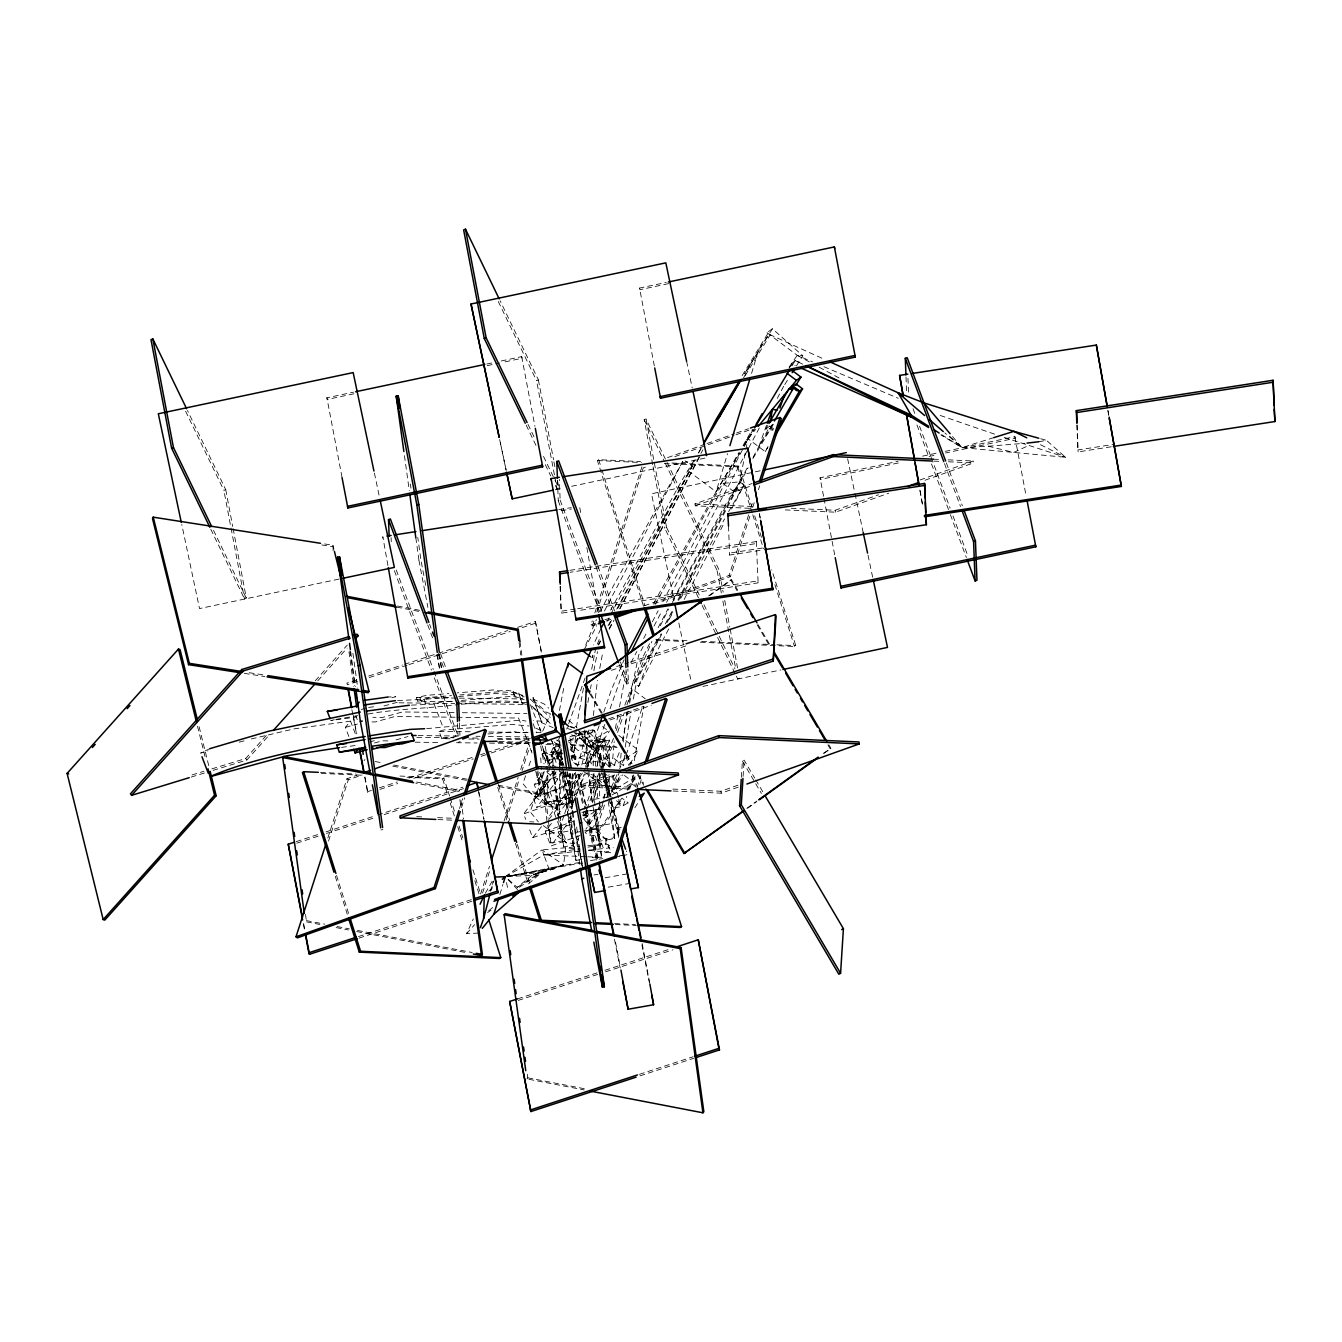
<?xml version="1.0" encoding="UTF-8"?>
<svg xmlns="http://www.w3.org/2000/svg" width="1342" height="1342" viewBox="0 0 1342 1342"><rect width="100%" height="100%" fill="white"/><g stroke="black" fill="none" stroke-linecap="round" stroke-linejoin="round"><path stroke-width="0.75" stroke-dasharray="5 3.75" d="M547.804 766.735L547.721 802.298L546.261 802.18L548.073 818.284M547.922 762.709L548.157 754.925L559.916 752.862L559.58 764.672M559.513 766.685L559.48 800.235L547.721 802.298M560.302 771.029L560.251 804.613L558.826 804.512L559.95 814.46M560.47 764.99L560.738 755.764L563.12 764.789M569.981 773.327L570.065 802.902L560.251 804.613M572.262 774.351L571.96 808.169M593.231 765.695L593.885 742.847L609.57 740.096L608.966 766.903M595.412 766.232L595.915 748.92L597.878 748.584L603.783 770.962M597.375 765.879L597.878 748.584M599.589 773.546L599.354 799.429M599.807 765.98L599.958 760.646L576.439 764.772M741.371 777.337L742.394 761.115L744.122 760.159L754.69 778.075M743.082 776.381L744.122 760.159M569.444 740.633L580.818 733.554L598.079 746.504L576.238 759.723L574.141 752.862L576.188 729.327M576.372 727.364L583.502 687.809M618.813 735.433L638.607 750.279L614.25 765.393L584.038 742.747L581.992 736.07L582.327 732.162M607.842 731.239L586.202 744.357L584.139 737.697L584.827 729.88M593.365 715.521L597.458 680.31M609.268 766.836L612.824 757.609L614.267 741.002M621.145 753.147L619.518 771.784L610.174 796.058L623.124 805.754L628.509 802.6M624.516 755.311L623.611 765.695L612.824 757.609M625.238 747.008L631.059 710.924M629.599 788.962L632.468 781.497L633.021 775.273M634.28 760.78L643.724 706.848M623.242 742.076L626.764 711.931M507.343 876.561L531.969 875.303L555.269 868.492L563.59 864.953L565.636 847.725L580.096 849.318M535.793 771.18L536.917 777.169L546.664 802.768L556.544 808.958L557.903 798.574L553.374 774.535L552.686 772.707L557.198 796.745L555.856 807.129L547.469 818.503M568.79 811.004L566.005 803.69L567.398 793.005L563.221 770.878M677.911 599.924L739.761 481.845L747.964 438.683L753.047 429.708M559.446 710.505L564.345 684.772M591.705 669.222L595.378 650.014M587.83 702.47L590.094 690.61M590.48 688.631L591.235 684.672M593.869 670.832L597.525 651.642M599.723 668.467L602.726 652.682M615.357 728.538L617.991 714.699M619.501 706.798L626.177 671.822M622.436 740.818L628.09 711.143M629.616 703.191L632.3 689.067L645.25 698.763M633.307 699.065L636.964 679.908L661.203 633.642M524.252 699.803L514.389 695.726L513.164 691.214L506.135 690.342L498.972 690.912L494.208 689.872L457.219 692.858M514.389 695.726L513.164 691.214M526.366 704.483L522.072 703.208L518.8 693.042L499.308 691.751L459.87 694.938M522.072 703.208L518.8 693.042M541.832 722.751L533.076 697.521L541.832 722.751L553.089 727.683M628.878 701.866L638.758 654.913L643.523 645.888M490.853 890.937L493.437 881.04L490.467 891.071M579.996 730.669L571.809 759.018M577.647 766.399L584.173 741.64L580.683 732.497M581.807 764.974L588.366 740.063L576.993 729.394M587.31 766.45L591.839 749.188L588.366 740.063M596.905 766.55L602.524 745.179L589.423 732.883L583.77 731.138M603.38 800.838L600.344 812.329L593.5 827.075L585.129 832.325L587.611 835.043L595.211 835.58L608.429 818.972L622.051 798.775M603.883 798.909L610.04 774.77M653.755 603.145L716.091 491.776L727.515 453.646M751.554 373.378L758.767 349.306L769.167 334.309L824.173 359.253M499.861 894.477L502.881 884.579M327.834 838.029L346.941 778.763L356.804 775.24M328.538 841.098L348.283 779.87L362.088 774.938M459.518 808.505L462.705 798.624M461.497 807.632L464.684 797.752M480.604 893.94L489.511 866.278M504.156 820.851L518.163 777.387M520.713 769.486L527.708 747.762L529.05 748.87L522.055 770.593M482.583 893.067L489.578 871.344M506.135 819.979L519.505 778.494M596.301 624.5L592.359 625.909L591.017 624.802L592.275 620.843M594.825 612.942L641.946 466.764M592.359 625.909L594.254 619.97M596.804 612.069L643.288 467.872L647.23 466.462M637.115 787.385L640.939 775.525M639.731 784.533L642.281 776.632M644.261 605.796L729.058 575.517L750.077 510.346M750.715 508.366L753.248 500.465M653.487 604.085L730.4 576.624L750.144 515.395M752.694 507.494L754.59 501.572M758.415 489.713L759.689 485.77M525.628 775.726L522.944 783.661L531.046 793.659L548.308 806.609L555.923 807.146L580.885 773.143M528.966 765.812L531.633 757.878M550.237 766.852L540.222 796.594L548.308 806.609M564.026 815.517L558.222 832.778L566.425 842.927L574.46 843.497L578.268 838.716M564.68 813.604L569.847 798.255L580.767 773.864M571.39 809.025L573.403 803.086M574.057 801.107L584.273 773.881M582.864 815.131L584.189 811.172M584.86 809.192L590.866 791.361L599.27 772.589M586.286 810.987L583.636 818.838L591.688 828.786L604.638 838.498L612.053 839.018L620.96 827.813M586.94 809.025L599.908 774.233M604.521 804.999L596.603 828.534L604.638 838.498M585.112 677.928L566.71 729.109M592.862 655.131L591.956 657.798L594.825 652.296M599.136 725.804L584.139 766.349M603.783 712.132L611.08 690.66L624.047 659.794M604.722 724.462L599.404 740.113L587.628 766.383M610.04 708.794L624.315 668.232M613.529 738.419L600.109 770.711M616.179 730.585L621.497 714.917M624.835 705.137L642.55 657.781L649.713 643.355M617.555 732.464L624.265 712.736M626.949 704.852L632.3 689.067M668.685 628.979L638.641 686.349L634.33 683.112L651.877 641.426M638.641 686.349L651.038 654.946L661.64 634.33M641.912 708.626L627.15 752.04L619.585 768.916M766.534 425.213L758.75 446.769L774.2 421.942M584.038 742.747L590.027 727.196M627.57 790.153L636.393 776.381L614.368 789.7L603.565 781.614L606.416 774.217M614.25 765.393L619.501 751.788M614.368 789.7L620.054 774.921M623.124 805.754L626.731 796.427M585.699 645.016L596.402 619.585M597.307 644.194L599.522 638.725M542.285 753.751L545.523 760.729L557.299 758.666L554.061 751.688L542.285 753.751L540.675 757.643L541.564 769.503M561.141 745.917L553.29 747.293L551.663 751.235L553.005 769.117M554.061 751.688L552.434 755.58L553.474 769.419M588.501 740.616L591.738 747.611L607.423 744.86L604.185 737.865L588.501 740.616L586.857 744.558L588.501 766.45M604.185 737.865L602.558 741.807L604.336 765.678M542.705 731.172L550.27 714.279M544.298 771.6L530.157 811.759L538.36 821.908M547.67 764.101L560.285 735.936M551.562 762.877L559.983 744.122M603.279 766.718L614.2 742.327M607.825 795.185L618.746 770.794M545.523 760.729L548.157 754.925M560.419 768.53L556.293 752.912L560.47 751.621L562.231 754.12L558.306 754.808L556.561 752.308M562.399 753.248L556.527 754.271L559.698 747.242L561.845 750.513M557.299 758.666L559.916 752.862M564.345 767.842L560.47 751.621M568.287 740.667L589.859 736.875L593.03 729.863L594.724 732.162L569.243 736.624M591.738 747.611L593.885 742.847M602.692 770.778L594.774 740.868L602.759 739.207L604.487 741.64L596.653 743.015L594.909 740.583M610.006 767.439L602.759 739.207M607.423 744.86L609.57 740.096M478.457 933.042L466.546 933.697L473.323 918.968M574.309 773.579L570.987 780.759L559.547 787.955L538.427 795.655L534.267 784.684L543.778 772.002M577.546 774.149L574.98 779.668L561.778 787.955L533.294 798.222L536.766 807.364L565.25 797.098L578.452 788.794L585.28 774.099M594.271 773.898L588.652 785.993L570.954 797.114L523.648 813.923L525.728 819.408M593.063 801.392L601.333 772.791L606.903 787.418L594.103 775.408L586.571 773.076M600.109 804.579L597.693 809.763L583.552 818.654M603.33 797.668L604.923 794.196M600.31 611.533L613.193 586.303L683.648 459.786M600.746 628.962L593.416 644.881M610.627 610.107L681.535 481.04L694.2 460.138M607.44 621.229L608.949 618.008M658.1 627.704L668.014 608.782M660.264 625.758L668.534 609.335M584.273 649.494L596.737 625.691M604.42 611.046L682.675 461.631M598.28 644.462L600.226 640.738M608.01 625.892L611.902 618.477M616.75 609.201L695.022 459.786M698.88 452.422L701.782 446.886M598.666 644.982L600.579 641.308M609.218 624.835L612.086 619.35M617.874 608.295L692.287 466.261L685.091 460.876M609.134 628.71L612.992 621.363M619.736 608.48L702.872 449.771M609.201 629.364L614.049 620.088M619.887 608.966L701.044 454.032M742.176 375.609L767.96 333.302L767.003 332.682L772.405 328.773L802.784 355.747L796.41 365.913M743.569 377.924L752.845 360.21M745.263 375.458L770.123 334.93L769.167 334.309M631.025 662.579L636.846 651.474M643.623 638.507L647.498 631.109M652.346 621.866L658.134 610.811M662.965 601.602L746.907 441.333L754.472 429.188M634.33 683.112L657.614 638.658M665.347 623.913L673.08 609.151M666.991 622.587L672.778 611.533M678.582 600.478L748.064 467.838M752.879 458.628L773.898 423.401M684.152 599.471L724.747 521.971M731.507 509.054L744.072 485.083L739.761 481.845L722.885 483.355L716.091 494.124M654.024 626.026L661.64 611.583M666.538 602.34L759.706 427.226M777.236 398.423L783.661 386.261M672.308 602.491L748.299 466.06M753.063 457.287L769.972 426.068L776.448 430.933M728.622 511.637L744.072 485.083M746.135 440.142L747.964 438.683L765.225 451.633L768.027 446.45M610.459 614.787L692.287 466.261M655.231 604.286L716.091 494.158M672.996 599.757L726.878 502.243M669.071 619.417L672.845 612.573M680.629 598.498L724.63 518.868M739.928 452.975L722.885 483.355L733.671 491.44L726.894 502.21M743.954 445.829L747.964 438.683L755.613 429.474M485.334 893.235L493.453 878.876M767.876 425.297L765.779 428.92L772.891 430.262M769.972 426.068L765.779 428.92L770.207 428.283L773.344 422.831M698.276 453.143L702.436 445.997M688.027 470.74L716.091 491.776L738.888 452.606M743.032 445.477L752.376 429.423M333.135 550.623L332.9 545.238L322.583 543.627M716.091 491.776L739.61 452.774M743.887 445.678L753.516 429.725M791.998 365.913L795.219 360.595L802.684 364.118M772.405 328.773L744.575 373.663L759.455 349.742M765.225 451.633L768.547 446.299M784.735 384.567L787.922 379.484M733.671 491.44L739.761 481.845M570.182 750.144L580.818 733.554M585.33 766.399L598.079 746.504M584.676 769.637L609.419 731.004M606.701 797.416L621.178 775.19M608.178 797.5L622.856 774.854M629.616 764.336L638.607 750.279M627.117 789.952L631.294 783.443L636.142 787.083M634.85 807.783L639.027 801.291M555.538 772.204L538.662 794.212L531.046 793.659M560.151 765.343L562.466 761.92M582.411 773.076L564.126 800.184L546.395 822.461M601.031 805.821L585.615 825.984M602.474 805.972L585.85 829.171M789.113 367.188L797.215 355.328L802.784 355.747M548.442 765.661L554.296 757.727L544.013 751.285L543.275 747.309M552.971 771.918L533.294 798.222M536.917 777.169L546.798 783.376L523.648 813.923M556.125 771.868L538.427 795.655M554.196 770.258L557.685 779.4L536.766 807.364M541.48 826.638L532.69 837.676L528.513 826.722M551.428 823.451L545.255 831.403L550.824 846.03L580.113 835.479M557.5 815.215L566.005 803.69M571.575 818.301L550.824 846.03M789.23 367.893L795.219 360.595L802.684 364.236M348.853 736.506L345.364 727.381L350.547 721.157L355.412 733.957M364.068 760.612L364.957 759.538M305.506 914.439L306.362 920.595L305.456 921.669L319.782 924.437M499.157 786.63L540.105 794.514L541.011 793.441L537.874 770.862M526.903 1078.901L527.792 1077.827L526.953 1071.671M466.546 933.697L474.548 924.739M211.885 768.849L245.653 758.515L266.521 735.198M315.253 680.797L347.259 645.066M213.059 770.375L246.827 760.025L269.105 735.164M317.819 680.763L347.058 648.136M528.53 883.858L541.983 872.048L555.269 868.492L507.293 876.343L582.16 861.933M488.807 891.088L493.302 887.163M795.219 360.595L791.428 363.799L795.236 365.494M508.266 879.362L517.224 887.398L531.969 875.303L548.794 868.408L563.59 864.953L541.9 849.939L505.297 876.678L581.841 862.94M488.756 910.698L493.42 906.89M631.294 783.443L610.174 796.058M708.643 595.865L730.736 579.996L731.658 579.845L737.983 590.597M709.566 595.714L731.658 579.845M746.789 808.337L756.972 801.006M823.233 753.416L830.95 748.383L828.836 744.793M747.712 808.186L756.2 802.08M824.156 753.265L830.95 748.383M519.388 887.196L541.983 872.048L507.326 876.41M643.539 606.215L597.408 460.541L598.7 459.685L640.537 461.581M664.357 463.577L737.597 466.899L738.888 466.043L751.52 505.951M407.012 777.27L442.592 778.88L443.883 778.024L449.57 795.991M700.323 642.214L794.481 646.475L795.772 645.619L771.751 569.796M487.599 912.493L490.954 910.312M517.224 887.398L542.973 870.79M563.539 771.851L555.37 776.984L534.267 784.684M582.914 815.601L587.93 812.447M598.448 834.875L600.008 839.337L605.678 838.079L610.56 851.013L604.89 852.271L598.448 834.875L595.06 835.63L598.331 844.303L601.719 843.548M603.565 781.614L614.217 775.357M505.297 876.678L543.896 854.921L579.962 848.563M209.738 748.702L200.579 753.114L207.993 750.866M1026.227 446.618L1013.747 452.439L988.299 446.215L961.962 447.607L940.91 434.942M545.255 831.403L574.544 820.868M532.69 837.676L572.833 823.753M233.122 528.547L246.341 598.18L244.496 598.901L223.879 490.35L225.724 489.645L187.461 410.518M554.431 474.85L536.548 380.642L538.394 379.92L500.113 300.793M652.715 464.701L644.16 419.643L645.988 418.922L718.893 569.629L723.17 592.158M555.336 485.401L557.148 489.176L558.993 488.454L557.433 480.268M698.477 597.895L664.76 528.178L666.605 527.456L645.988 418.922M721.325 592.879L717.047 570.35L718.893 569.629M739.492 678.18L737.664 678.901L735.835 675.127M599.689 611.969L558.289 500.834L560.151 500.163L559.362 479.463M458.31 742.243L460.172 741.572M619.316 664.609L626.58 684.101L628.442 683.43L627.888 668.937M667.578 457.622L705.053 444.252M707.016 443.548L734.628 433.684M736.607 432.98L748.433 428.752M674.841 456.615L706.395 445.359M708.358 444.655L734.007 435.496M735.97 434.791L751.755 429.155M749.675 508.299L695.273 505.833L694.971 503.904L752.174 483.489M695.273 505.833L752.476 485.418M791.226 508.266L835.16 510.262L878.557 494.779M919.975 480L973.218 460.994L973.52 462.923L922.239 481.224M785.255 509.91L835.479 512.191L888.723 493.185M591.017 624.802L596.922 622.688M604.823 619.87L612.707 617.052M606.165 620.977L612.069 618.863M608.563 718.909L644.076 706.227M609.905 720.017L651.323 705.238M629.18 789.012L581.052 786.831L580.75 784.902L608.362 775.055M581.052 786.831L614.586 774.871M672.812 789.079L720.939 791.26L738.687 784.919M673.114 791.008L721.241 793.189L738.989 786.848M563.59 864.953L531.969 875.303L541.983 872.048M356.771 679.924L346.84 683.162L347.444 684.722L357.375 681.468M368.681 676.033L402.432 664.995M404.412 664.34L436.167 653.957M438.163 653.319L507.645 630.589M517.559 627.351L535.424 621.514L541.48 651.726M369.285 677.576L407.012 665.246M408.991 664.592L510.228 631.495M522.139 627.603L536.028 623.057M616.615 666.538L628.526 662.646M630.522 661.992L684.118 644.462M611.315 670.329L623.225 666.437M631.159 663.837L686.735 645.653M364.957 776.884L368.06 793.256L367.456 791.713L371.432 790.404M379.367 787.821L397.232 781.967M409.142 778.075L472.669 757.307M480.604 754.707L484.579 753.416M486.559 752.761L530.241 738.486M379.971 789.364L397.836 783.527M413.722 778.326L473.273 758.867M481.208 756.267L489.159 753.667M491.138 753.013L530.845 740.046M296.179 841.635L318.02 834.489M325.955 831.889L375.575 815.668M377.572 815.013L462.923 787.117M296.783 843.179L324.579 834.087M326.559 833.449L376.179 817.228M384.131 814.628L463.527 788.66M358.482 936.548L471.629 899.543M359.086 938.092L472.233 901.103M517.626 998.851L597.022 972.9M604.957 970.3L668.484 949.532M518.23 1000.411L597.626 974.443M605.577 971.843L673.063 949.784M639.463 1074.305L693.076 1056.775M640.084 1075.848L693.68 1058.318M993.885 437.609L961.962 447.607L940.893 434.137M192.023 774.938L203.934 771.281M191.218 777.068L205.125 772.807M452.522 701.665L417.681 701.229L416.288 697.572L426.907 695.324L448.899 693.546M397.517 700.574L423.904 699.35L430.849 697.286L451.549 695.609M417.681 701.229L428.299 698.981L450.291 697.186M411.424 705.137L434.154 704.08L440.797 702.118L453.126 701.111M368.094 714.011C398.322 708.542 428.87 708.576 459.182 704.416M426.672 728.622L521.283 720.1L526.047 721.14M450.107 738.788L441.803 738.687L439.019 731.373L443.648 729.998L512.225 724.445L528.983 725.972M441.803 738.687L458.897 736.305M391.83 697.773L395.789 696.683L387.989 697.035M384.013 705.976L397.869 702.151M396.041 739.845L407.985 736.557M361.25 709.465L366.785 707.939M368.631 707.419L376.213 706.462M345.364 727.381L357.391 724.059M369.536 742.009L377.521 739.794M374.485 742.998L382.353 740.834L390.119 740.935M251.306 738.956L294.284 728.823L350.547 721.157M239.178 742.143L247.264 740.029M614.67 857.421L620.189 856.196M622.034 855.793L627.57 854.569L626.261 850.962M334.275 719.765L330.786 720.52L356.385 717.031M336.02 719.379L357.76 715.638M654.326 365.913L639.564 288.077L666.219 282.457M668.618 283.632L639.916 289.704L639.564 288.077M342.025 477.249L326.894 397.802L353.55 392.166M486.844 364.017L493 362.709M501.203 360.981L521.702 356.637L522.055 358.264L501.556 362.592M353.919 393.793L327.247 399.43L326.894 397.802M487.196 365.628L499.509 363.028M555.236 489.763L563.472 488.002M571.642 486.29L704.953 458.108M760.193 470.774L651.491 493.772L674.036 600.394M338.989 579.09L199.522 608.58L181.774 524.487M823.552 496.238L820.063 477.802L897.983 461.346M922.591 456.146L936.951 453.11M945.154 451.365L1014.871 436.636L1015.223 438.264L945.506 452.992M898.335 462.956L820.415 479.413L820.063 477.802M929.1 456.465L937.303 454.72M702.94 686.416L780.876 669.926M1038.909 441.736L1046.475 440.344L1065.514 457.27L961.962 447.607L944.835 432.912M587.964 847.138L605.997 843.967L613.193 847.507M581.271 731.927L593.03 729.863M574.997 733.906L594.607 730.467L603.917 767.557M594.774 740.868L602.625 739.492M596.653 743.015L596.569 741.79L604.403 740.415L610.979 765.947M556.293 752.912L560.201 752.225M558.306 754.808L558.238 753.818L562.164 753.13M594.959 805.535L593.533 787.486L609.218 784.735L609.083 774.837M546.261 802.18L559.48 800.235M558.826 804.512L570.065 802.902M594.254 799.329L609.939 796.578L609.218 784.735M586.337 811.222L599.488 809.26L599.388 801.392M581.858 812.363L599.488 809.26M618.847 799.312L620.423 806.827L612.573 808.203L610.644 799.178M583.653 815.936L587.561 815.248L597.861 859.501M547.67 825.296L549.113 833.466L560.872 831.403L563.623 846.852L573.437 845.125L569.746 812.732M573.437 845.125L570.736 830.698L560.922 832.409L558.658 819.543M596.217 826.337L611.902 823.585L614.703 838.549L599.018 841.3L593.583 811.356M561.728 768.647L563.657 789.314L570.87 833.265L582.629 831.201M584.592 830.866L596.351 828.802L601.451 855.961L589.675 858.024M618.83 835.764L617.354 828.131L621.262 827.444M549.113 833.466L550.874 842.91L562.633 840.847L559.849 816.221M570.87 833.265L575.953 860.423L581.841 859.4M594.07 874.95L597.978 874.263M605.108 877.785L626.68 873.994M608.228 887.179L629.801 883.405M590.413 860.591L602.793 858.595M619.299 855.911L627.57 854.569M558.842 509.557L571.273 507.645M561.09 510.631L571.457 509.021M1111.293 446.769L1078.146 451.885L1077.844 449.956L1113.055 444.521M415.819 537.739L418.939 560.302L420.918 560L417.781 537.437M569.914 570.333L756.301 541.581L756.603 543.51L570.216 572.262M762.457 548.022L729.327 553.122L729.629 555.051L762.776 549.952M575.869 610.962L561.375 613.193L561.057 611.264L575.567 609.033M577.63 608.714L757.811 580.918L758.113 582.847L577.932 610.644M436.838 654.51L439.555 668.853L441.518 668.551L439.539 654.175M380.943 829.91L382.906 829.608M341.505 747.393L357.576 745.196M580.65 850.996L543.896 854.921L541.9 849.939L579.761 846.416M588.836 850.123L609.251 847.959L605.997 843.967L605.678 838.079M587.846 845.661L605.997 843.967M988.299 446.215L1024.953 443.263M458.612 696.515L495.601 693.529L514.556 694.871M461.447 700.44L512.225 696.33L517.005 697.387L524.168 696.8M461.262 704.248L502.78 700.876L522.273 702.168M542.118 721.275L533.21 720.57M488.018 733.957L515.009 731.759L519.79 732.816L526.953 732.229M416.288 697.572L457.27 698.092M459.316 698.125L522.675 698.93M460.709 701.782L528.144 702.638M399.01 702.805L405.2 702.889M407.263 702.906L454.72 703.51M456.783 703.543L525.51 704.416M454.082 712.602L402.499 711.948L382.587 717.45L372.875 717.316M462.336 712.703L527.037 713.525M455.022 717.232L395.034 716.477L375.123 721.962L371.248 721.912M457.102 717.265L518.549 718.037L531.7 751.369M439.019 731.373L470.153 731.759M488.823 732.011L528.06 732.497M536.095 732.598L544.131 732.698M418.167 735.533L459.467 736.053M475.991 736.272L480.117 736.322M488.387 736.423L530.795 736.959M416.792 737.328L453.965 737.798M472.552 738.033L478.742 738.117M497.328 738.352L529.52 738.754M468.777 739.023L479.161 739.157M497.832 739.392L530.845 739.811M415.114 742.193L439.941 742.512M456.498 742.713L477.182 742.982M489.595 743.133L528.295 743.619L532.103 753.281M585.666 856.682L543.896 854.921L548.794 868.408M587.762 856.766L602.39 857.387M933.462 459.182L939.736 459.467M948.106 459.853L973.218 460.994M933.764 461.111L940.054 461.396M948.408 461.782L973.52 462.923M671.923 463.007L738.888 466.043M597.408 460.541L641.342 462.537M694.971 503.904L753.567 506.555M686.97 640.688L655.584 639.278L654.292 640.134L683.581 641.459M701.614 641.359L774.854 644.68M776.951 644.764L795.772 645.619M499.107 741.338L530.493 742.763M547.234 743.518L559.799 744.089M570.249 744.558L616.28 746.655M497.815 742.193L529.201 743.619M545.942 744.374L560.587 745.045M571.055 745.515L617.085 747.595M320.436 772.438L355.999 774.049M399.95 776.045L443.883 778.024M580.75 784.902L633.055 787.268M321.224 773.395L363.078 775.29M416.708 816.657L422.982 816.942M437.626 817.613L452.288 818.268M529.704 821.774L533.881 821.975M437.945 819.543L452.59 820.197M614.586 923.581L635.504 924.537M615.391 924.537L636.309 925.494M591.688 828.786L599.102 829.306L621.9 798.087L628.375 802.935M588.35 850.241L613.109 852.975M321.812 544.936L332.128 546.546M249.226 672.694L265.75 675.278M244.311 673.365L264.961 676.586M397.484 606.014L419.996 610.358M396.578 607.087L419.107 611.432M375.206 761.518L383.393 763.095M393.625 765.057L467.318 779.249M498.016 785.154L541.011 793.441M392.72 766.131L466.412 780.323M416.657 782.05L459.652 790.337L458.746 791.411L415.752 783.124M306.362 920.595L324.781 924.152M337.06 926.517L349.339 928.882M357.526 930.459L472.166 952.518M336.154 927.59L348.434 929.956M356.62 931.533L467.167 952.803M527.792 1077.827L585.112 1088.865M528.949 1079.303L584.206 1089.939M1040.721 438.75L1046.475 440.344M512.996 692.069L522.877 696.146M518.599 694.066L522.894 695.357M532.791 698.981L544.047 703.929L548.677 708.157M550.371 713.558L546.613 712.384L530.593 697.739M569.914 726.324L575.567 728.069M570.585 727.062L574.342 728.236M567.733 728.589L571.507 729.763M571.524 734.879L579.056 737.211L591.839 749.188M571.591 755.546L588.534 760.78L594.238 766.114M994.573 434.154L939.366 415.164M1004.168 437.425L1065.514 457.27L1039.681 444.303M767.003 332.682L797.215 355.328L812.48 361.82M823.921 366.685L898.268 398.289M770.207 428.283L773.327 429.608M535.844 728.069L543.107 731.776M797.215 355.328L810.082 362.29M819.257 367.255L841.3 379.199M544.013 751.285L548.19 762.256L556.762 767.624M557.685 779.4L547.519 773.026L545.439 767.54M736.339 488.152L740.667 491.373M602.558 726.576L607.339 730.149M581.992 736.07L584.139 737.697M624.382 775.424L632.468 781.497M560 742.277L556.863 739.928L558.977 746.789L562.113 749.138M571.004 750.513L574.141 752.862M571.524 756.2L576.238 759.723M573.789 762.659L581.64 768.547M611.247 790.673L615.877 794.145M583.552 771.382L611.617 792.417M543.309 825.615L566.425 842.927M729.058 575.517L730.4 576.624M346.941 778.763L348.283 779.87M530.14 699.048L550.22 717.433M531.868 706.043L550.79 723.355M533.63 708.19L552.149 725.15M568.505 741.79L577.748 750.245L598.465 756.653L608.664 766.198M554.145 741.874L560.218 747.427M551.797 740.918L556.678 753.718L561.224 757.878M949.65 436.251L961.962 447.607L951.428 435.261M568.74 720.117L577.177 728.018M572.917 731.071L584.173 741.64M508.148 879.681L519.555 891.742M568.723 816.959L572.195 821.237M245.653 758.515L246.827 760.025M758.062 624.667L770.727 646.19M730.736 579.996L737.077 590.765M757.14 624.818L769.822 646.341M827.913 744.944L830.027 748.534M755.747 779.87L763.128 792.417M742.394 761.115L761.4 793.39M590.849 693.78L602.457 713.508M626.748 754.741L632.032 763.699M638.373 774.451L643.657 783.426M589.926 693.931L601.535 713.659M625.842 754.892L631.126 763.85M637.45 774.619L643.791 785.372M644.16 419.643L664.206 461.094M665.112 462.973L717.047 570.35M666.605 527.456L700.323 597.173M703.963 604.705L734.946 668.752M702.118 605.427L716.695 635.571M717.618 637.45L734.93 673.248M498.268 301.514L536.548 380.642M528.01 424.407L535.307 439.471M543.51 456.431L558.993 488.454M526.181 425.129L537.102 447.725M545.305 464.684L550.774 475.991M185.615 411.239L223.879 490.35M213.529 530.358L246.341 598.18M210.778 529.201L244.496 598.901M589.859 736.875L586.622 729.897L584.961 733.923L587.796 770.375M553.29 747.293L556.527 754.271M570.568 746.471L575.852 764.252M551.109 739.09L561.409 765.225M556.678 753.718L561.258 765.309M561.962 767.138L568.421 783.493L572.95 807.632L567.398 793.005M530.409 704.718L540.86 731.189M542.017 745.666L551.226 769.083M551.948 770.895L553.374 774.535M533.11 723.69L536.599 732.833M542.151 778.763L539.299 771.516L542.151 778.763L546.664 802.768M602.524 745.179L611.583 768.932M564.244 772.522L568.421 783.493M554.296 757.727L557.081 765.041M540.927 731.138L539.534 727.481L540.289 731.457M557.198 796.745L557.903 798.574M546.798 783.376L556.544 808.958M543.846 781.598L548.022 792.552M547.939 793.491L551.428 802.633M560.47 826.504L566.022 841.115M551.226 805.015L556.796 819.643M557.5 821.472L560.285 828.769M434.154 704.08L443.212 727.85M423.904 699.35L427.377 708.475M419.845 697.404L421.237 701.061M355.865 715.957L357.257 719.614M561.409 764.839L558.238 753.818M946.395 462.94L962.365 505.833M944.516 463.611L960.503 506.504M913.03 408.689L915.21 414.544M919.572 426.236L930.459 455.475M931.197 457.437L950.086 508.115M952.988 515.915L968.236 556.863M916.972 424.961L928.597 456.163M931.499 463.946L949.666 512.694M950.388 514.64L966.374 557.534M597.878 566.123L614.586 610.962M595.999 566.794L611.986 609.687M560.151 500.163L602.29 613.244M620.457 661.992L628.442 683.43M569.83 737.949L576.557 764.068M429.608 624.248L431.067 628.157M440.512 653.504L445.594 667.142M427.729 624.919L432.829 638.574M438.633 654.175L443.716 667.813M396.242 569.998L433.298 669.44M434.02 671.386L457.991 735.718M394.38 570.669L431.419 670.111M434.338 677.895L456.129 736.389M754.69 515.915L761.635 537.874M737.597 466.899L752.124 512.795M752.761 514.791L763.514 548.71M774.888 584.626L794.481 646.475M598.7 459.685L601.216 467.67M601.853 469.666L644.831 605.359M627.184 755.009L630.337 764.99M633.508 774.971L637.299 786.932M625.892 755.865L629.046 765.846M632.216 775.827L635.37 785.808M498.368 784.584L509.742 820.499M517.341 844.437L529.973 884.344M497.714 787.435L507.83 819.358M515.412 843.296L528.043 883.221M450.207 797.987L454.636 811.944M459.048 825.917L462.839 837.894M472.954 869.817L480.537 893.772M442.592 778.88L447.641 794.85M450.174 802.835L454.603 816.792M457.756 826.773L462.822 842.742M474.833 880.654L479.245 894.628M336.557 875.437L348.568 913.348M335.265 876.292L347.276 914.204M612.086 775.307L616.783 793.038M618.863 800.906L620.423 806.827M604.319 772.992L619.316 829.725M603.212 772.74L610.493 800.318M610.895 801.996L618.763 831.822M595.915 748.92L601.837 771.315M602.373 773.344L618.813 837.525M571.021 755.848L572.447 761.266M575.366 772.338L584.995 808.756M585.531 810.786L597.224 859.937M574.561 773.21L582.914 804.831M585.011 812.782L596.687 861.363M565.385 771.784L573.705 803.288M565.032 772.019L573.588 804.412M561.459 772.472L570.82 807.918M332.9 545.238L333.906 549.297M199.119 726.743L209.151 767.339M197.509 726.207L205.024 756.653M611.7 801.845L619.098 832.912M617.354 828.131L618.93 834.573M587.175 810.182L598.314 859.014M613.328 775.894L618.494 797.802M604.386 769.553L610.493 795.487M603.145 767.322L596.569 741.79M603.615 769.318L610.174 797.198M578.888 774.032L586.219 806.307M578.201 774.217L585.229 804.076M567.448 771.952L573.084 795.84M567.163 771.935L572.782 795.84M563.237 772.623L571.675 808.471M582.243 863.627L576.439 837.894L582.931 869.029M847.624 458.729L854.535 491.558M854.988 493.588L863.208 532.573M868.006 555.118L872.753 577.697M686.601 361.317L692.254 387.972M678.834 622.94L691.382 682.424M374.401 473.072L379.149 495.651M506.504 882.516L508.132 890.3M641.929 944.869L649.461 983.099M614.435 939.148L620.038 967.565M642.164 943.577L649.897 984.022M615.508 942.118L620.541 968.018M586.303 808.605L587.561 815.248M1014.871 436.636L1026.144 496.037M823.954 498.285L835.227 557.668M724.73 600.36L729.78 626.982M730.165 629.029L737.563 667.947M722.885 601.082L735.718 668.652M653.101 466.748L664.76 528.178M538.394 379.92L553.558 459.786M553.944 461.833L555.102 467.972M554.816 476.896L557.148 489.176M521.702 356.637L534.921 426.27M572.279 773.512L576.557 796.041M570.316 773.814L574.594 796.343M535.424 621.514L541.262 652.229M478.977 792.317L484.043 818.939M478.373 790.757L483.825 819.425M421.304 562.046L424.407 578.436M424.793 580.482L425.968 586.622M438.8 654.208L441.518 668.551M418.939 560.302L427.88 607.406M353.281 715.437L356.787 733.873M351.906 709.784L356.569 734.359M364.739 777.37L367.456 791.713M225.724 489.645L232.72 526.5M303.627 923.598L305.171 931.784M303.409 924.101L304.567 930.241M545.204 746.387L548.19 762.256M543.04 749.172L546.764 769.05M540.675 745.984L544.047 763.883M1108.039 410.937L1108.76 415.064M1107.855 410.266L1108.945 416.439M920.058 490.702L922.608 505.112M919.874 490.031L922.793 506.504M759.522 514.12L760.243 518.23M759.337 513.432L760.058 517.559M580.65 512.543L579.559 506.37L579.744 507.746M586.857 547.536L598.381 612.757M387.922 565.536L382.805 536.716L382.99 538.092M611.902 823.585L607.792 798.943M596.351 828.802L587.981 772.438M568.454 817.815L570.736 830.698M835.16 510.262L835.479 512.191M720.939 791.26L721.241 793.189M607.49 797.014L604.974 773.613M592.107 801.694L588.652 768.429M568.136 815.986L563.103 771.382M558.708 819.157L553.625 771.398M558.322 817.697L553.139 771.113M546.949 821.22L541.715 771.482M569.243 773.629L572.38 796.209M572.665 798.255L573.789 806.458M576.641 826.991L582.042 865.976M566.995 771.885L572.111 808.823M574.393 825.246L574.946 829.339M575.517 833.449L580.08 866.278M519.958 641.593L521.954 655.953M519.052 642.667L520.763 654.98M536.968 771.935L540.105 794.514M461.078 800.587L463.627 819.056M459.887 799.614L461.027 807.817M437.559 654.477L439.555 668.853M410.384 484.076L410.954 488.186M404.445 455.659L409.276 490.535M352.912 653.336L357.76 688.228M350.665 651.591L355.496 686.483M349.893 650.786L354.724 685.661M348.987 651.86L353.818 686.752M614.703 838.549L610.644 802.784M601.451 855.961L596.133 809.494M599.018 841.3L595.194 807.599M575.953 860.423L572.497 830.295M563.623 846.852L560.168 816.439M550.874 842.91L548.308 820.298M570.652 813.973L572.262 828.266M568.622 802.784L569.528 810.753M558.02 800.117L559.614 814.208M561.459 749.507L562.197 759.455M562.348 761.434L562.952 769.385M559.614 740.415L561.426 764.605M604.403 740.415L604.487 741.64M594.607 730.467L594.724 732.162M1077.123 424.978L1078.146 451.885M1076.888 425.112L1077.844 449.956M907.964 378.36L908.584 394.917M906.001 376.968L906.638 393.525M756.301 541.581L758.113 582.847M728.521 526.081L729.629 555.051M626.009 669.608L626.58 684.101M557.484 480.134L558.289 500.834M560.335 586.286L561.375 613.193M560.1 586.42L561.057 611.264M459.467 722.935L459.937 735.366M457.588 723.606L458.075 736.037M391.092 537.605L391.26 541.749M597.089 775.944L597.408 797.634L595.445 797.97L595.127 776.28M593.349 773.629L593.533 787.486M506.135 470.119L499.627 439.371L506.102 470.153"/><path stroke-width="1.5" d="M480.386 927.641L483.606 918.633L484.311 895.03L480.084 904.24M686.097 643.825L775.424 614.619L776.062 616.448L773.227 661.069L584.642 722.734L586.84 676.267L610.66 668.484M585.162 714.615L585.8 704.483M586.588 692.304L586.974 686.232M765.242 796.007L843.413 928.681L840.578 973.302L838.851 974.258L739.559 805.737L741.237 779.367M840.578 973.302L741.287 804.764L742.965 778.41M773.227 661.069L775.424 614.619M770.526 421.942L772.204 409.528L777.504 409.864M567.733 667.008L568.488 663.099L582.613 673.684M483.606 918.633L489.813 894.896M729.914 445.628L749.742 379.4M482.298 928.345L493.839 914.271L498.67 898.435M503.485 882.6L505.297 876.678L494.477 877.081M460.222 811.591L435.395 888.622L297.354 937.89L296.012 936.783L325.921 843.95M296.012 936.783L434.053 887.515L458.88 810.484M463.98 794.682L484.982 729.494L486.324 730.602L465.959 793.81M491.424 860.356L503.518 822.831M494.527 899.459L614.837 856.515L636.477 789.364M644.747 763.682L665.766 698.494L667.108 699.601L647.364 760.83M493.906 901.27L616.179 857.622L638.457 788.492M759.622 480.704L779.987 417.496L781.329 418.603L760.964 481.812M779.903 408.085L784.315 394.951M568.488 663.099L551.948 710.539M564.445 724.294L583.015 669.624L591.268 649.645M600.461 721.895L602.457 716.041M372.908 747.611L372.321 749.322L392.283 743.803L401.979 743.938L414.225 740.549L411.44 733.235L369.184 738.888M767.238 423.25L772.204 409.528M626.546 654.812L647.8 613.931M648.052 618.025L632.032 650.216M703.711 443.195L716.276 419.224L739.392 380.927M739.962 381.078L718.758 417.966M601.501 627.351L604.454 622.017M756.1 424.324L762.222 413.554M768.916 423.485L788.844 389.012L796.074 383.963L802.55 388.828L775.156 435.664M791.26 389.264L793.038 386.16L799.513 391.025L802.55 388.828M774.401 421.019L793.273 388.375L799.513 391.025L776.448 430.933M703.393 444.353L740.465 380.725M320.52 543.292L153.256 517.173L152.485 518.498L188.568 664.659L240.184 672.728M188.568 664.659L189.339 663.334L153.256 517.173M348.45 608.161L368.983 691.398L368.211 692.724L267.024 676.922M754.573 427.964L789.868 369.469M795.756 385.439L800.956 377.085L791.713 370.14M792.166 372.707L794.296 369.318M640.067 799.664L644.244 793.156L639.262 796.276M357.308 704.483L359.253 702.151M353.718 749.306L355.11 752.963L359.002 748.299M758.163 426.404L796.427 380.356L800.956 377.085M304.315 913.466L282.709 757.509L283.615 756.435L371.633 773.378M518.767 640.604L517.358 630.354L518.264 629.281L428.182 611.935M525.762 1070.698L504.156 914.741L505.045 913.667L593.063 930.61M473.307 953.994L481.493 955.571L482.399 954.497L463.913 821.119M590.346 1091.113L702.94 1112.803L680.193 948.626L681.099 947.553L597.173 931.398M702.94 1112.803L703.845 1111.73L681.099 947.553M210.14 771.398L216.163 795.756L104.793 920.092L103.183 919.555L67.1 773.395L178.469 649.058L180.08 649.595L197.609 720.654M92.38 747.511L95.165 744.391M127.171 708.66L129.956 705.54M349.071 636.611L241.828 669.473L130.459 793.81L131.633 795.32L189.239 777.672M131.633 795.32L243.003 671L350.245 638.138M103.183 919.555L214.552 795.236L208.027 768.832M273.282 730.501L315.035 683.866M355.412 638.809L358.197 635.689L357.006 634.179L353.047 635.403M471.008 304.013L499.19 437.307L471.008 304.013L665.817 262.864L686.601 361.317M506.538 472.199L512.174 498.855L553.206 490.165M846.299 452.606L764.269 469.935M502.294 879.295L505.297 876.678M493.839 914.271L519.555 891.742L512.829 896.121M588.87 692.137L584.642 684.974L703.56 599.522M584.642 684.974L622.94 657.966M626.328 655.517L704.466 599.371M645.905 788.962L683.934 853.495L743.384 810.786M758.683 799.798L818.134 757.073M683.934 853.495L744.307 810.618M759.589 799.647L815.651 759.371M318.339 772.338L303.695 771.684L302.403 772.539L334.007 872.3M497.026 741.254L483.17 741.539L495.819 781.447M348.534 918.196L359.287 952.132L360.579 951.26L500.767 957.618L488.756 919.706M591.57 922.541L541.363 920.26L540.054 921.132L529.318 887.196M500.767 957.618L499.476 958.473L359.287 952.132M637.936 788.928L681.551 926.617L680.243 927.473L638.406 925.577M739.559 805.737L741.287 804.764M841.686 929.654L843.413 928.681M211.466 775.995C257.882 756.519 308.274 749.037 357.073 737.781L365.242 736.49M186.555 408.622L152.837 338.922L150.992 339.643L171.608 448.178L209.872 527.305M499.207 298.914L465.489 229.197L463.644 229.918L484.261 338.469L525.259 423.233M171.608 448.178L173.437 447.473L152.837 338.922M484.261 338.469L486.106 337.748L465.489 229.197M389.146 536.213L388.509 519.639L390.371 518.968L428.886 622.302M557.416 478.071L556.779 461.514L558.641 460.843L597.14 564.16M905.934 374.904L905.296 358.331L907.158 357.66L945.657 460.994M457.505 721.543L456.8 702.906L458.662 702.235L447.037 671.05M625.942 667.544L625.07 644.781L626.932 644.093L615.307 612.908M975.449 540.927L976.959 580.264L975.097 580.935L973.587 541.598L975.449 540.927L963.824 509.742M750.413 428.048L779.987 417.496M754.137 482.785L833.03 454.636L933.462 459.182M754.439 484.714L833.332 456.565L931.683 461.027M908.45 486.139L918.297 482.634M598.901 621.983L602.843 620.574M614.67 616.347L632.418 610.006M598.264 623.795L604.185 621.682M616.012 617.454L637.718 609.721M364.689 772.422L370.61 770.308M374.552 768.916L484.982 729.494M462.671 739.039L468.576 736.926M533.63 745.649L606.601 719.614M651.96 703.426L665.766 698.494M594.137 725.636L600.059 723.523M579.912 810.098L678.515 774.904L678.213 772.975L538.025 766.634L399.966 815.902L400.268 817.832L435.848 819.442M400.268 817.832L538.327 768.563L678.515 774.904M620.189 770.828L718.792 735.634L858.981 741.975L859.299 743.904L746.873 784.03M626.412 770.643L719.111 737.563L859.299 743.904M575.97 811.507L540.474 824.189L456.766 820.398M532.22 737.848L556.041 730.048L542.034 656.322M584.005 720.889L772.589 659.224M532.824 739.392L556.645 731.608L542.638 657.882M302.621 920.008L288.245 844.219L294.2 842.273M466.899 785.808L476.829 782.571L478.205 788.224M357.089 938.746L309.448 954.313L308.845 952.77L356.486 937.186M473.609 898.905L497.429 891.105L484.21 821.472M474.212 900.448L498.033 892.665L484.428 820.985M636.108 1077.156L530.895 1111.545L509.675 1001.451L517.626 998.851M676.435 946.932L698.259 939.803L719.48 1049.897L695.659 1057.681M530.291 1110.002L637.484 1074.942M695.055 1056.12L718.876 1048.337L698.259 939.803M993.885 437.609L1013.847 431.352L1038.792 438.23M209.738 748.702L268.87 731.172L360.277 712.082M354.221 636.913L358.197 635.689M211.482 776.313L286.853 755.764L339.492 747.662M402.785 742.612L384.869 747.561L377.102 747.46M359.455 749.155L363.397 748.081M355.11 752.963L367.138 749.641M330.098 718.691L327.314 711.377L358.415 705.842M365.024 748.685L339.392 752.174L336.624 744.86L365.058 739.543M339.392 752.174L365.762 747.192M668.266 282.021L834.372 246.928L834.724 248.538M355.613 391.747L484.798 364.437M855.324 357.089L854.971 355.462L660.163 396.628L660.516 398.238L855.324 357.089L834.372 246.928M542.671 466.798L542.319 465.188L347.511 506.353L347.863 507.964L542.671 466.798L535.307 428.316M343.066 578.251L394.347 567.398L380.038 499.727M1035.839 546.798L1035.47 545.188L840.662 586.353L841.031 587.964L1035.839 546.798L1026.898 499.694M782.906 669.507L887.498 647.414L873.206 579.727M1038.909 441.736L1026.999 443.095M588.97 869.633L590.144 875.621L589.172 867.452L594.707 892.447L604.521 890.719L598.733 863.527M627.049 836.301L625.187 826.756L638.423 887.582L630.572 888.958L620.675 842.591M622.789 981.572L628.106 1009.234L653.588 1004.755L649.897 984.022M364.202 700.356L387.989 697.035M364.605 704.869L395.487 700.675M366.4 711.109L409.344 705.238M369.318 735.835L410.132 729.394L424.592 728.723M371.969 746.202L414.225 740.549M403.875 451.549L396.192 396.142L398.171 395.84L418.771 504.374L439.253 652.128M903.065 395.32L899.593 375.408L907.88 374.133M912.023 373.495L1096.347 345.062L1107.301 406.827M551.26 479.966L551.076 478.574L559.362 477.299M563.506 476.662L747.83 448.228L758.784 509.994M396.192 396.142L416.808 504.693L418.771 504.374M1076.804 423.049L1076.334 410.635L1273.088 380.272L1274.9 421.539L1113.357 446.45M1077.039 422.898L1076.636 412.548L1273.39 382.202M386.949 536.079L391.092 535.441M395.236 534.804L415.936 531.6M422.16 530.644L556.779 509.876M348.97 639.278L337.597 557.198L339.56 556.896L360.159 665.447L382.621 827.544M728.521 526.081L727.817 513.801L924.571 483.455L926.383 524.705L764.839 549.633M924.873 485.385L728.119 515.731L727.817 513.801M1121.191 485.066L924.437 515.412L924.621 516.787L1121.375 486.441L1109.129 417.11M559.95 582.294L559.547 571.944L567.834 570.652M560.251 584.223L559.866 573.873L568.136 572.581M772.673 588.232L575.919 618.578L576.104 619.97L772.858 589.624L760.612 520.293M337.597 557.198L358.197 665.749L360.159 665.447M407.834 678.096L604.588 647.75L604.403 646.374L407.649 676.72L407.834 678.096L388.291 567.599M356.066 690.576L360.344 721.359L362.306 721.057M566.425 767.775L559.027 714.43L561.006 714.129L571.105 767.372M574.98 798.389L579.643 822.965L581.606 822.663L604.353 986.823L602.39 987.142L593.835 942.084M580.365 868.324L581.774 878.591L583.753 878.289M793.273 388.375L788.844 389.012L792.401 389.683M327.314 711.377L337.161 710.035M336.624 744.86L346.471 743.518M791.595 386.177L793.038 386.16M411.96 735.45L416.087 735.5M533.445 738.805L539.316 738.888M532.841 739.845L546.915 740.012L544.818 734.527M758.045 508.685L766.416 509.054M532.589 742.864L543.057 743.334M533.395 743.803L539.669 744.089M637.551 789.398L671.017 790.908M595.764 922.726L610.409 923.397M637.601 924.621L681.551 926.617M544.248 921.317L590.279 923.397M594.456 923.598L613.294 924.437M189.339 663.334L243.036 671.721M267.813 675.596L358.666 689.788M362.793 690.425L368.983 691.398M795.957 390.354L799.513 391.025M346.303 596.167L395.437 605.628M347.461 597.643L396.578 607.087M425.246 612.606L517.358 630.354M468.459 780.725L488.924 784.651M375.726 774.166L412.564 781.262M282.709 757.509L413.705 782.738M504.156 914.741L680.193 948.626M476.259 953.306L482.399 954.497M829.859 361.82L898.133 392.787L923.799 402.818L1013.847 431.352L1026.764 437.827M214.552 795.236L216.163 795.756M67.1 773.395L68.71 773.931M800.922 368.027L911.101 416.976L928.647 427.544M806.425 365.863L911.033 415.03L928.597 426.27M806.425 366.064L911.101 416.976L911.033 415.03L898.133 392.787L902.931 396.192M540.457 736.305L546.915 740.012M900.079 411.004L911.101 416.976M933.864 429.641L939.132 433.013M787.184 373.428L796.427 380.356M583.317 651.323L590.514 656.708M614.837 856.515L616.179 857.622M434.053 887.515L435.395 888.622M898.133 392.787L924.604 415.517M929.268 419.526L943.275 431.57M551.747 710.975L568.689 726.475M554.632 729.092L562.332 736.154M923.799 402.818L950.119 433.718M241.828 669.473L243.003 671M740.096 594.187L757.005 622.873M773.898 651.558L826.722 741.203M741.287 597.928L747.628 608.681M750.799 614.066L752.912 617.655M775.089 655.299L782.487 667.846M785.657 673.231L793.055 685.779M795.169 689.369L797.282 692.958M800.453 698.326L802.566 701.916M804.68 705.506L807.834 710.874M809.947 714.464L817.345 727.012M819.459 730.602L824.743 739.559M585.565 684.823L589.792 691.986M603.514 715.286L625.707 752.946M647.884 790.589L684.856 853.344M602.592 715.454L624.785 753.097M699.383 599.773L701.212 603.548M486.106 337.748L527.104 422.529M173.437 447.473L211.717 526.601M539.299 738.788L541.363 744.055M718.876 1048.337L719.48 1049.897M556.041 730.048L556.645 731.608M497.429 891.105L498.033 892.665M509.675 1001.451L530.895 1111.545M288.245 844.219L302.453 917.458M201.971 756.771L208.245 773.227M633.055 865.892L634.514 869.75M905.296 358.331L943.795 461.665M961.962 510.413L973.587 541.598M967.096 559.48L975.097 580.935M556.779 461.514L595.278 564.831M613.445 613.579L625.07 644.781M601.149 615.861L618.578 662.663M432.51 632.048L433.969 635.957M388.509 519.639L427.008 622.973M445.175 671.721L456.8 702.906M622.336 840.142L625.607 849.167M646.106 609.335L654.326 635.286M644.177 608.211L653.017 636.142M484.462 740.683L497.748 782.587M510.379 822.495L516.704 842.44M530.61 886.341L541.363 920.26M508.45 821.354L514.774 841.3M467.905 853.847L470.438 861.832M303.695 771.684L335.936 873.441M350.463 919.337L360.579 951.26M627.419 838.213L632.334 861.262M334.41 551.327L341.422 579.744M178.469 649.058L196.502 722.147M632.518 860.994L638.423 887.582M631.629 896.322L636.125 916.603M599.824 869.582L604.521 890.719M603.447 888.605L613.613 935.106M620.809 840.78L641.006 937.639M599.169 862.956L614.267 935.995M589.356 867.251L594.707 892.447M863.208 532.573L867.553 553.089M693.143 392.049L706.546 455.643M674.925 604.47L677.945 618.863M636.578 918.633L639.111 930.643M506.991 474.229L512.208 498.838M373.948 471.042L353.164 372.59L158.322 413.772L181.304 522.457M639.53 932.64L641.124 940.792M599.169 869.918L599.941 873.91L599.455 869.817M835.227 557.668L841.031 587.964M654.728 367.96L660.516 398.238M651.726 994.925L653.588 1004.755M576.943 798.087L581.606 822.663M559.027 714.43L569.142 767.674M600.461 966.357L601.25 970.451M602.021 974.544L604.353 986.823M581.774 878.591L591.503 929.788M476.829 782.571L477.987 788.71M342.059 477.685L347.863 507.964M360.344 721.359L370.442 774.619M372.388 784.852L377.84 813.52M348.618 690.862L351.721 707.251M359.891 750.262L364.168 772.774M348.014 689.318L351.52 707.737M359.673 750.748L363.95 773.277M305.557 933.847L309.448 954.313M305.355 934.334L308.845 952.77M620.943 970.065L628.106 1009.234M1107.116 406.156L1096.347 345.062M1109.314 418.503L1121.375 486.441M899.593 375.408L903.25 395.991M906.538 414.527L918.951 484.529M906.353 413.856L914.388 459.149M915.127 463.258L919.136 485.905M758.599 509.323L747.83 448.228M760.797 521.669L772.858 589.624M598.733 614.821L604.588 647.75M551.076 478.574L576.104 619.97M1274.9 421.539L1274.195 409.26M1076.334 410.635L1076.636 412.548M926.383 524.705L925.846 516.569M833.03 454.636L833.332 456.565M718.792 735.634L719.111 737.563M559.547 571.944L559.866 573.873M538.025 766.634L538.327 768.563M579.643 822.965L602.39 987.142M561.006 714.129L562.415 724.378M562.986 728.488L563.556 732.598M572.397 810.87L573.252 817.026M573.822 821.136L574.393 825.246M574.946 829.339L575.517 833.449M518.264 629.281L519.958 641.593M522.524 660.046L537.303 766.768M521.333 659.073L536.397 767.842M510.178 950.606L510.732 954.699M514.154 979.324L514.724 983.434M515.58 989.591L516.133 993.701M519.555 1018.326L520.126 1022.419M523.531 1047.045L524.101 1051.155M524.957 1057.311L525.527 1061.405M462.722 820.13L481.493 955.571M416.808 504.693L437.274 652.43M398.171 395.84L399.866 408.153M409.847 494.644L415.819 537.739M358.197 665.749L380.658 827.846M339.56 556.896L342.109 575.366M349.524 643.388L350.379 649.545M355.865 693.881L356.435 697.974M354.103 688.798L356.67 707.268M362.642 750.363L363.212 754.456M284.739 764.638L285.309 768.748M288.731 793.374L289.302 797.483M294.133 832.359L294.703 836.469M296.683 850.828L297.253 854.938M302.084 889.813L302.655 893.923M588.769 866.362L589.205 870.019M1273.088 380.272L1274.044 405.116M924.571 483.455L925.124 497.932M925.275 502.076L925.678 512.426M626.932 644.093L627.804 666.873M458.662 702.235L459.383 720.872"/></g></svg>
